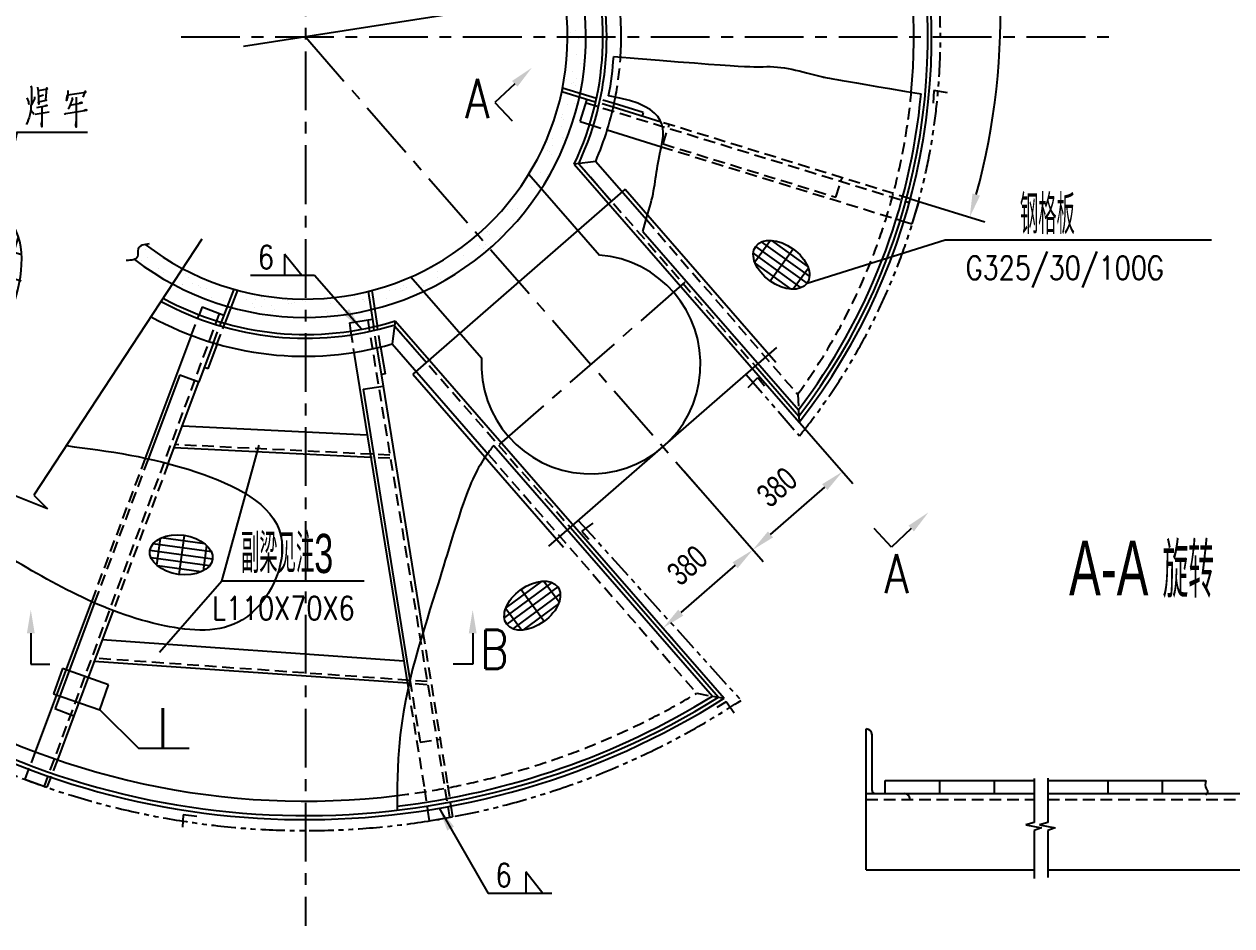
# Model space of a CAD drawing. Extents: x 148 to 221443, y -36682 to 6758.
# Drawn here: x 189904 to 192989, y -20140 to -17836 of the extents above; entities that cross this region are included whole.
import ezdxf
from ezdxf.enums import TextEntityAlignment as Align

# ---------------------------------------------------------------- set-up
doc = ezdxf.new("R2010")
doc.units = 0
doc.header["$LTSCALE"] = 10
doc.header["$MEASUREMENT"] = 0
for name, pattern in [('CENTERX2', [4, 2.5, -0.5, 0.5, -0.5]), ('HIDDENX2', [0.75, 0.5, -0.25]), ('PHANTOM', [2.5, 1.25, -0.25, 0.25, -0.25, 0.25, -0.25])]:
    doc.linetypes.add(name, pattern=pattern)
for name, color, linetype in [('1', 1, 'Continuous'), ('2', 4, 'Continuous'), ('6', 4, 'PHANTOM'), ('CENTER', 1, 'CENTERX2'), ('HIDDEN', 7, 'HIDDENX2'), ('RED', 7, 'Continuous'), ('WB-FS', 6, 'Continuous')]:
    doc.layers.add(name, color=color, linetype=linetype)
doc.layers.add('2（细实线）', color=3, linetype='Continuous', lineweight=20)
doc.styles.add('BIG', font='bsfb.shx', dxfattribs={"width": 0.7, "bigfont": 'bsf.shx'})
doc.styles.add('HZ', font='ROMS.SHX', dxfattribs={"width": 0.75, "bigfont": 'GBCBIG.SHX'})
doc.styles.get("Standard").update_dxf_attribs({"font": 'wison_e.shx', "width": 0.75, "bigfont": 'wison_c.shx'})
doc.styles.add('XW', font='ROMANS.shx', dxfattribs={"width": 0.85})
doc.dimstyles.new('S-1', dxfattribs={"dimtxt": 3, "dimasz": 2.5, "dimexe": 1.25, "dimexo": 0, "dimgap": 1, "dimtad": 1, "dimdec": 0, "dimdsep": 46, "dimtxsty": 'BIG', "dimcen": 0, "dimclrd": 3, "dimclre": 3, "dimclrt": 3, "dimadec": 0, "dimazin": 2, "dimtfac": 1, "dimtdec": 0, "dimtmove": 2, "dimatfit": 3, "dimfxl": 1.25, "dimarcsym": 1})

# ---------------------------------------------------------------- blocks, each defined once
blk = doc.blocks.new('*D29')
at = {"layer": '2（细实线）', "color": 3, "lineweight": -2}
for p, q in [((21069.56, 8263.46), (21067.29, 8264.52)), ((21071.82, 8262.41), (21072.35, 8263.54)), ((21073.64, 8261.56), (21074.17, 8262.69)), ((21071.82, 8262.41), (21073.64, 8261.56)), ((21075.9, 8260.5), (21078.17, 8259.44))]:
    blk.add_line(p, q, dxfattribs=at)
at = {"layer": '2（细实线）', "color": 3}
for points in [[(21069.38, 8263.09), (21069.74, 8263.84), (21071.82, 8262.41)], [(21076.08, 8260.88), (21075.73, 8260.12), (21073.64, 8261.56)]]:
    blk.add_solid(points, dxfattribs=at)
at = {"layer": 'Defpoints', "color": 0}
for p in [(21071.82, 8262.41), (21073.64, 8261.56), (21073.64, 8261.56)]:
    blk.add_point(p, dxfattribs=at)
at = {"layer": '2（细实线）', "color": 3, "insert": (21069.3, 8266.19), "char_height": 3, "attachment_point": 5, "rotation": 334.9694, "style": 'BIG'}
blk.add_mtext('10', dxfattribs=at)
blk = doc.blocks.new('4444')
at = {"layer": '2（细实线）', "lineweight": -3}
for points in [[(19975.23, 8295.12), (19975.32, 8294.82), (19975.29, 8294.74), (19975.29, 8293.52), (19975.29, 8292.93), (19975.23, 8292.51), (19975.21, 8292.17), (19975.18, 8291.79), (19975.1, 8291.41), (19975.01, 8291.07), (19974.88, 8290.78), (19974.77, 8290.48), (19974.6, 8290.19)], [(19976.08, 8294.95), (19976.14, 8294.4), (19976.22, 8292.8), (19976.19, 8293.1), (19977.23, 8293.31), (19977.12, 8293.31), (19977.26, 8294.87), (19977.29, 8294.7), (19976.16, 8294.49)], [(19974.69, 8293.6), (19974.9, 8293.1), (19974.93, 8292.97), (19974.96, 8292.76)], [(19975.7, 8293.73), (19975.7, 8293.47), (19975.29, 8292.72)], [(19976.19, 8293.77), (19976.85, 8293.98)], [(19979.92, 8294.53), (19979.92, 8294.19), (19979.92, 8293.98), (19979.89, 8293.69), (19979.78, 8293.26), (19979.81, 8293.52), (19979.87, 8293.81), (19979.92, 8293.98), (19982.25, 8294.32), (19982.14, 8294.44), (19981.87, 8293.69)], [(19980.47, 8293.64), (19980.55, 8293.35), (19980.47, 8293.31), (19980.25, 8292.72), (19980.11, 8292.38), (19980.09, 8292.29), (19980, 8292.13)], [(19981.02, 8293.69), (19981.02, 8289.85), (19980.96, 8290.06), (19980.99, 8290.57)], [(19975.21, 8292), (19975.48, 8291.71), (19975.59, 8291.45)], [(19975.97, 8292.34), (19977.31, 8292.63), (19977.18, 8292.63), (19976.99, 8292.55)], [(19976.6, 8292.42), (19976.6, 8289.89), (19976.58, 8290.23), (19976.6, 8290.53)], [(19979.51, 8291.62), (19979.62, 8291.49), (19979.7, 8291.58), (19982.36, 8292), (19982.25, 8292.08), (19982.03, 8291.96)], [(19980.36, 8292.76), (19980.47, 8292.72), (19981.76, 8292.97), (19981.67, 8293.01), (19981.43, 8292.93)], [(19975.78, 8291.49), (19977.56, 8291.79)], [(19982.44, 8289.18), (19973.46, 8289.18), (19959.25, 8285.2), (19962.47, 8273.69)], [(19963.11, 8279.78), (19971.83, 8281.98), (19973.46, 8289.18)], [(19962.77, 8287.64), (19963.82, 8287.37), (19964.85, 8287.07), (19965.86, 8286.7), (19966.83, 8286.26), (19967.77, 8285.74), (19968.69, 8285.18), (19970.5, 8283.98)], [(19936.28, 8269.91), (19950.81, 8287.2)], [(19949.17, 8285.88), (19961.22, 8275.75)], [(19953.31, 8286.6), (19962.64, 8278.78), (19963.12, 8278.55)], [(19964.21, 8287.05), (19962.77, 8283.98), (19962.14, 8282.63)], [(19936.21, 8259.77), (19957.81, 8285.47)], [(19960.68, 8284.66), (19964.06, 8281.82)], [(19969.79, 8284.46), (19968.42, 8281.51), (19967.79, 8280.17)], [(19939.35, 8253.44), (19964.48, 8283.36)], [(19946.65, 8283.78), (19959.81, 8272.73)], [(19965.66, 8282.88), (19963.18, 8277.58)], [(19963.98, 8283.55), (19963.3, 8282.09)], [(19944.19, 8281.6), (19958.39, 8269.68)], [(19950.11, 8247.22), (19957.14, 8245), (19968.64, 8281.38)], [(19961.82, 8281.94), (19961.18, 8280.57)], [(19962.98, 8281.4), (19962.34, 8280.03)], [(19964.36, 8281.32), (19963.92, 8281.52)], [(19960.86, 8279.88), (19960.22, 8278.51)], [(19963.5, 8279.49), (19963.06, 8279.69)], [(19966.17, 8280.03), (19965.93, 8281.01), (19963.11, 8279.78), (19966.17, 8280.03)], [(19963.58, 8280.57), (19963.49, 8280.61), (19963.93, 8280.4)], [(19965.29, 8279.73), (19972.97, 8277.31)], [(19941.91, 8279.31), (19956.98, 8266.66)], [(19962.02, 8279.34), (19961.37, 8277.97)], [(19967.47, 8279.48), (19966.83, 8278.11)], [(19939.77, 8276.87), (19955.56, 8263.61)], [(19959.9, 8277.82), (19959.25, 8276.45)], [(19961.05, 8277.28), (19960.41, 8275.91)], [(19961.17, 8276.47), (19962.14, 8276.74), (19962.47, 8273.69), (19961.17, 8276.47)], [(19963.92, 8276.78), (19974.04, 8273.59)], [(19966.51, 8277.42), (19965.86, 8276.05)], [(19958.93, 8275.76), (19958.29, 8274.38)], [(19960.09, 8275.22), (19959.45, 8273.85)], [(19962.54, 8276.2), (19961.9, 8274.83)], [(19962.53, 8274.97), (19962.97, 8274.76)], [(19965.54, 8275.36), (19964.9, 8273.98)], [(19966.65, 8253.62), (19973.65, 8275.77)], [(19938.04, 8274.11), (19954.14, 8260.59)], [(19957.97, 8273.7), (19957.33, 8272.32)], [(19961.26, 8273.46), (19958.05, 8266.58)], [(19962.46, 8273.89), (19962.54, 8273.85), (19962.11, 8274.05)], [(19962.53, 8273.82), (19974, 8270.2)], [(19959.13, 8273.16), (19958.49, 8271.78)], [(19961.21, 8272.24), (19961.69, 8272.02)], [(19961.68, 8273.14), (19962.12, 8272.93)], [(19964.58, 8273.3), (19963.94, 8271.92)], [(19936.64, 8271.04), (19952.72, 8257.54)], [(19957.01, 8271.64), (19956.37, 8270.26)], [(19958.17, 8271.1), (19957.52, 8269.72)], [(19961.15, 8270.87), (19973.03, 8267.12)], [(19963.62, 8271.24), (19962.98, 8269.86)], [(19956.05, 8269.57), (19955.4, 8268.2)], [(19957.2, 8269.04), (19956.56, 8267.66)], [(19962.66, 8269.17), (19962.01, 8267.8)], [(19935.78, 8267.56), (19951.31, 8254.52)], [(19955.08, 8267.51), (19954.44, 8266.14)], [(19959.77, 8267.9), (19971.92, 8264.07)], [(19956.24, 8266.97), (19955.6, 8265.6)], [(19957.28, 8266.16), (19956.84, 8266.36)], [(19961.69, 8267.11), (19961.05, 8265.74)], [(19954.12, 8265.45), (19953.48, 8264.08)], [(19955.28, 8264.91), (19954.64, 8263.54)], [(19956.42, 8264.32), (19955.98, 8264.53)], [(19956.5, 8265.4), (19956.41, 8265.45), (19956.85, 8265.24)], [(19957.41, 8265.21), (19956.76, 8263.83)], [(19958.39, 8264.96), (19970.61, 8261.1)], [(19960.73, 8265.05), (19960.09, 8263.68)], [(19935.61, 8263.46), (19949.89, 8251.47)], [(19953.16, 8263.39), (19952.52, 8262.01)], [(19954.31, 8262.85), (19953.67, 8261.48)], [(19959.77, 8262.99), (19959.13, 8261.61)], [(19943.96, 8248.86), (19954.57, 8261.49)], [(19952.19, 8261.33), (19951.55, 8259.95)], [(19956.12, 8262.46), (19952.91, 8255.59)], [(19957.01, 8261.99), (19969.16, 8258.15)], [(19953.35, 8260.79), (19952.71, 8259.41)], [(19955.45, 8259.81), (19955.89, 8259.6)], [(19958.8, 8260.93), (19958.16, 8259.55)], [(19936.64, 8258.38), (19948.48, 8248.45)], [(19951.23, 8259.27), (19950.59, 8257.89)], [(19952.39, 8258.73), (19951.75, 8257.35)], [(19954.6, 8257.97), (19955.04, 8257.77)], [(19955.37, 8258.73), (19955.46, 8258.69), (19955.03, 8258.89)], [(19955.63, 8259.04), (19967.61, 8255.26)], [(19957.84, 8258.87), (19957.2, 8257.49)], [(19950.27, 8257.2), (19949.63, 8255.83)], [(19951.43, 8256.67), (19950.78, 8255.29)], [(19954.13, 8257.08), (19954.61, 8256.85)], [(19956.88, 8256.8), (19956.24, 8255.43)], [(19949.31, 8255.14), (19948.66, 8253.77)], [(19954.25, 8256.08), (19965.88, 8252.4)], [(19950.46, 8254.6), (19949.82, 8253.23)], [(19950.49, 8245.42), (19953.04, 8253.5)], [(19952.27, 8254.21), (19951.63, 8252.84)], [(19955.92, 8254.74), (19955.27, 8253.37)], [(19948.34, 8253.08), (19947.7, 8251.71)], [(19949.5, 8252.54), (19948.86, 8251.17)], [(19952.87, 8253.13), (19963.87, 8249.66)], [(19954.95, 8252.68), (19954.31, 8251.31)], [(19947.38, 8251.02), (19946.74, 8249.64)], [(19948.54, 8250.48), (19947.9, 8249.11)], [(19950.99, 8251.46), (19948.51, 8246.17)], [(19953.99, 8250.62), (19953.35, 8249.24)], [(19946.42, 8248.96), (19945.79, 8247.61)], [(19946.69, 8247.07), (19949.26, 8250.13)], [(19951.48, 8250.16), (19961.26, 8247.08)], [(19945.79, 8247.61), (19944.49, 8244.82)], [(19947.58, 8248.42), (19946.9, 8246.96)], [(19953.03, 8248.56), (19952.39, 8247.18)], [(19947.55, 8246.47), (19942.09, 8234.78)], [(19949.36, 8245.62), (19943.9, 8233.93)], [(19952.07, 8246.5), (19951.44, 8245.15), (19949.98, 8242.04)], [(19942.96, 8245.22), (19944.01, 8244.95), (19945.04, 8244.65), (19946.05, 8244.28), (19947.02, 8243.83), (19947.96, 8243.32), (19948.88, 8242.76), (19950.69, 8241.56)]]:
    blk.add_lwpolyline(points, dxfattribs=at)
for points in [[(19964.73, 8283.26), (19947.61, 8246.59), (19946.13, 8247.4), (19944.69, 8248.33), (19943.31, 8249.36), (19942.01, 8250.5), (19940.78, 8251.73), (19939.66, 8253.04), (19938.66, 8254.42), (19938.21, 8255.13), (19937.79, 8255.85), (19937.41, 8256.59), (19937.06, 8257.33), (19936.75, 8258.09), (19936.48, 8258.85), (19936.05, 8260.4), (19935.75, 8261.96), (19935.59, 8263.53), (19935.56, 8265.1), (19935.66, 8266.65), (19935.88, 8268.17), (19936.21, 8269.66), (19936.66, 8271.1), (19937.22, 8272.49), (19937.88, 8273.82), (19938.63, 8275.11), (19939.46, 8276.35), (19940.38, 8277.55), (19941.36, 8278.71), (19942.41, 8279.84), (19943.5, 8280.95), (19944.65, 8282.03), (19945.84, 8283.09), (19948.29, 8285.16), (19950.81, 8287.2), (19954.5, 8286.32), (19958.1, 8285.39), (19959.85, 8284.9), (19961.54, 8284.39), (19963.17, 8283.84)], [(19966.57, 8282.47), (19949.44, 8245.79), (19950.3, 8245.48), (19951.16, 8245.23), (19952.01, 8245.02), (19952.86, 8244.87), (19953.71, 8244.77), (19954.54, 8244.73), (19955.35, 8244.74), (19956.15, 8244.81), (19956.94, 8244.95), (19957.69, 8245.15), (19958.43, 8245.41), (19959.15, 8245.73), (19959.84, 8246.1), (19960.52, 8246.53), (19961.17, 8247.01), (19961.81, 8247.53), (19962.43, 8248.1), (19963.03, 8248.72), (19963.62, 8249.37), (19964.19, 8250.06), (19965.29, 8251.53), (19966.34, 8253.12), (19967.35, 8254.79), (19968.31, 8256.53), (19969.25, 8258.32), (19970.15, 8260.13), (19971, 8261.94), (19971.79, 8263.76), (19972.49, 8265.56), (19973.09, 8267.32), (19973.56, 8269.05), (19973.74, 8269.89), (19973.88, 8270.71), (19973.99, 8271.52), (19974.04, 8272.31), (19974.06, 8273.08), (19974.02, 8273.83), (19973.93, 8274.55), (19973.79, 8275.25), (19973.6, 8275.93), (19973.35, 8276.57), (19973.04, 8277.19), (19972.68, 8277.78), (19972.26, 8278.34), (19971.8, 8278.89), (19971.29, 8279.4), (19970.74, 8279.9), (19970.14, 8280.38), (19969.5, 8280.83), (19968.82, 8281.27), (19968.11, 8281.68), (19967.35, 8282.08)]]:
    blk.add_lwpolyline(points, close=True, dxfattribs=at)
at = {"layer": '2（细实线）', "transparency": 33554559}
for points in [[(19966.17, 8280.03), (19965.93, 8281.01), (19966.17, 8280.03), (19963.11, 8279.78)], [(19961.17, 8276.47), (19962.14, 8276.74), (19961.17, 8276.47), (19962.47, 8273.69)]]:
    blk.add_solid(points, dxfattribs=at)
at = {"layer": '2（细实线）'}
dim = blk.add_linear_dim(base=(19946.2, 8238.84), p1=(19944.38, 8239.69), p2=(19946.2, 8238.84), angle=334.9694, text='10', dimstyle='S-1', dxfattribs=at)
dim.commit()
dim.dimension.update_dxf_attribs({"geometry": '*D29', "text_midpoint": (19941.86, 8243.48), "dimtype": 129, "insert": (-1127.44, -22.72)})

msp = doc.modelspace()

# ---------------------------------------------------------------- linework, layer by layer
for p, q in [((191279.6727, -17998.2152), (191277.7374, -18007.6643)), ((191277.7374, -18007.6643), (191363.1033, -18033.9713)), ((191279.6727, -17998.2152), (191365.9305, -18024.7971)), ((192228.5104, -18005.6698), (192226.6581, -18037.703)), ((192263.39, -18011.5527), (192228.5104, -18005.6698)), ((191324.3793, -18084.9372), (191342.5942, -18027.5296)), ((191531.3408, -18085.8167), (191409.2605, -18048.1955)), ((191485.9278, -18061.7764), (191411.3486, -18038.7934)), ((191485.9278, -18061.7764), (191483.1006, -18070.9507)), ((191324.4126, -18084.8325), (191349.0301, -18092.4188)), ((191393.7252, -18106.1924), (191532.1466, -18148.8495)), ((191364.2335, -18186.4944), (191309.6405, -18193.8103)), ((191309.6405, -18193.8103), (191884.2068, -18852.6265)), ((191364.2335, -18186.4944), (191493.7247, -18335.0199)), ((191193.4631, -18218.8001), (191374.0315, -18425.8456)), ((191439.3529, -18257.3423), (190896.7237, -18730.5796)), ((191439.3529, -18257.3423), (191824.6225, -18699.1048)), ((192168.2511, -18282.0922), (192190.6677, -18289.0003)), ((192172.9977, -18346.3393), (192190.6677, -18289.0003)), ((192151.6565, -18339.7627), (192172.9977, -18346.3393)), ((191484.9809, -18365.6496), (191882.5064, -18821.4652)), ((190891.9928, -18481.7254), (191072.5458, -18688.7533)), ((190440.1804, -18512.9622), (190407.7801, -18597.6013)), ((190449.4796, -18515.5226), (190417.2108, -18599.8181)), ((190440.1804, -18512.9622), (190449.4796, -18515.5226)), ((190783.3169, -18518.7225), (190792.6687, -18516.375)), ((190783.3169, -18518.7225), (190796.896, -18607.0118)), ((190792.6719, -18516.3742), (190806.3845, -18605.5525)), ((190793.9144, -18520.9512), (190793.9144, -18520.9512)), ((190358.623, -18558.1848), (190350.8651, -18578.4507)), ((190358.623, -18558.1848), (190414.6581, -18579.6353)), ((190734.9683, -18599.0654), (190794.271, -18589.9445)), ((190734.9683, -18599.0654), (190738.1655, -18619.8528)), ((190851.9003, -18593.9833), (190843.9104, -18652.9807)), ((190851.9003, -18593.9833), (191692.7784, -19558.1612)), ((190330.7663, -18630.9557), (190213.333, -18944.7095)), ((190387.5992, -18650.3198), (190350.241, -18750.1299)), ((190396.8406, -18653.0311), (190373.6018, -18716.2018)), ((190805.5508, -18662.9878), (190821.3423, -18760.8301)), ((190814.8922, -18660.735), (190826.3375, -18729.385)), ((190843.9104, -18652.9807), (191090.4965, -18935.7242)), ((191244.8889, -19169.9869), (191827.144, -18662.1911)), ((190746.5838, -18674.5501), (190885.0468, -19532.0943)), ((190373.6018, -18716.2018), (190364.5898, -18712.8937)), ((190301.6633, -18731.5341), (190220.8254, -18947.5138)), ((190272.1831, -18958.678), (190350.2367, -18750.1414)), ((190301.6633, -18731.5341), (190350.241, -18750.1299)), ((190826.3375, -18729.385), (190816.8701, -18730.975)), ((190896.7237, -18730.5796), (191281.9925, -19172.3413)), ((191754.0532, -18764.228), (191778.2032, -18738.3828)), ((191778.2032, -18738.3828), (191795.9319, -18759.594)), ((190769.8962, -18768.7427), (190821.3423, -18760.8301)), ((190769.8962, -18768.7427), (190889.7807, -19511.2246)), ((190821.3423, -18760.8301), (190922.882, -19389.9585)), ((190780.7567, -18886.1934), (190307.9492, -18863.1212)), ((191104.0135, -18912.276), (191662.6536, -19552.8308)), ((190789.8814, -18942.7053), (190287.3403, -18918.1822)), ((191299.7666, -19122.127), (191677.716, -19555.496)), ((191357.3401, -19110.9238), (191328.451, -19131.335)), ((191328.451, -19131.335), (191347.0543, -19151.7834)), ((190076.1527, -19311.2225), (189932.4658, -19695.1199)), ((190083.6451, -19314.0268), (189983.2602, -19584.8062)), ((190131.6249, -19334.2084), (190030.9894, -19603.0772)), ((190873.9484, -19463.358), (190103.4988, -19409.3533)), ((190883.1163, -19520.138), (190083.0241, -19464.0556)), ((191662.6536, -19552.8308), (191692.7784, -19558.1612)), ((189982.4173, -19584.4836), (190030.9894, -19603.0772)), ((191697.5606, -19567.2662), (191673.9815, -19581.6969)), ((191717.9719, -19596.1553), (191697.5606, -19567.2662)), ((190030.9894, -19603.0772), (189988.9232, -19715.4659)), ((189915.5177, -19739.3931), (189905.5381, -19765.4629)), ((189905.5381, -19765.4629), (189961.9797, -19785.85)), ((189971.9651, -19759.7654), (189961.9797, -19785.85)), ((190994.1396, -19833.7501), (190998.3855, -19861.3561)), ((190310.0672, -19855.7973), (190309.0579, -19887.8681)), ((190345.0895, -19860.7609), (190310.0672, -19855.7973)), ((190934.887, -19844.0318), (190939.2612, -19871.6014)), ((190939.2612, -19871.6014), (190998.3855, -19861.3561))]:
    msp.add_line(p, q)
at = {"linetype": 'Continuous'}
for p, q in [((191312.6913, -17991.2851), (191312.6913, -17991.2851)), ((191196.2076, -18219.4299), (191196.2076, -18219.4299)), ((190914.5427, -18472.2173), (190914.5427, -18472.2173)), ((190907.8149, -18499.011), (190907.8149, -18499.011)), ((190923.516, -18503.8889), (190923.516, -18503.8889)), ((190940.1723, -18501.696), (190940.1723, -18501.696)), ((190640.9232, -18538.0536), (190640.9232, -18538.0536)), ((190621.6409, -18543.6315), (190621.6409, -18543.6315)), ((190623.2538, -18569.3209), (190623.2538, -18569.3209))]:
    msp.add_line(p, q, dxfattribs=at)
at = {"color": 7}
msp.add_line((191549.6169, -19394.0076), (191562.7624, -19409.0807), dxfattribs=at)
for centre, radius, start, end in [((190622.6147, -17868.5608), 1600, 322.0450918, 69.9863828), ((190622.6147, -17868.5608), 1590.1981, 322.4519049, 69.6404871), ((190622.6147, -17868.5608), 1554.375, 354.7868137, 68.3202049), ((190622.6147, -17868.5608), 760.1261, 334.6663385, 69.9863828), ((190623.3151, -17868.6838), 769.1187, 335.1187572, 69.3233734), ((190622.6147, -17868.5608), 806.8954, 356.3639703, 66.5749594), ((190623.3151, -17868.6838), 788.4791, 349.0033273, 356.3953783), ((190622.6147, -17868.5608), 1579.6689, 322.8983824, 354.7149983), ((190622.6147, -17868.5608), 806.8954, 336.7950803, 349.0191924), ((191352.075, -18704.9834), 280, 176.676999, 85.5024752), ((190623.8871, -17865.0357), 763.7765, 241.4870978, 287.3695666), ((190623.8603, -17865.1335), 773.2799, 241.4261825, 286.9080558), ((190620.2877, -17874.3054), 810.1495, 241.0669649, 286.023191), ((190622.6147, -17868.5608), 2000, 238.5197741, 302.3494603), ((190622.6147, -17868.5608), 1989.7209, 238.5290248, 302.0241058), ((190622.6147, -17868.5608), 1952.5941, 238.563249, 276.9086827), ((190622.6147, -17868.5608), 1979.5066, 276.8087702, 301.6953829)]:
    msp.add_arc(centre, radius, start, end)
at = {"layer": '1'}
for p, q in [((192055.2716, -19996.6657), (192055.2716, -19636.6657)), ((192070.2701, -19793.6657), (192070.2701, -19651.6641)), ((192103.7405, -19801.6657), (192103.7415, -19768.6657)), ((192103.741, -19768.6657), (192484.2593, -19768.6657)), ((192242.6464, -19768.6657), (192242.6464, -19801.6657)), ((192382.1402, -19768.6657), (192382.1402, -19801.6657)), ((192519.0629, -19768.6839), (192923.3122, -19768.6839)), ((192672.2872, -19768.6839), (192672.2872, -19801.6657)), ((192811.781, -19768.6839), (192811.781, -19801.6657)), ((192055.2716, -19801.6657), (192484.2593, -19801.6657)), ((192519.0629, -19801.6657), (193272.9839, -19801.6657)), ((192055.2716, -19996.6657), (192484.2593, -19996.6657)), ((192519.0629, -19996.6657), (193572.9839, -19996.6657))]:
    msp.add_line(p, q, dxfattribs=at)
for points in [[(191321.0456, -18192.2819), (191404.3834, -18287.8398)], [(190848.7585, -18604.9865), (190931.6931, -18700.0821)]]:
    msp.add_lwpolyline(points, dxfattribs=at)
for centre, radius, start, end in [((192055.2716, -19651.6641), 14.9985, 0, 90), ((192078.2701, -19793.6657), 8, 180, 270), ((192152.2731, -19816.6657), 14.9985, 0, 90)]:
    msp.add_arc(centre, radius, start, end, dxfattribs=at)
at = {"layer": '2', "color": 3, "linetype": 'Continuous'}
for p, q in [((190464.1184, -17892.0239), (191224.6449, -17772.491)), ((191157.4316, -17988.3366), (191106.8286, -18035.9463)), ((192187.3641, -18287.9822), (192358.1031, -18340.5985)), ((191904.2801, -18497.7949), (192256.7708, -18386.718)), ((192256.7708, -18386.718), (192937.7129, -18386.718)), ((190645.5091, -18477.7684), (190482.6338, -18477.7684)), ((190766.2252, -18615.4319), (190645.5091, -18477.7684)), ((191820.1467, -18779.1732), (192020.9826, -19009.458)), ((190409.3362, -19259.3679), (190504.2551, -18911.1967)), ((191591.0366, -18978.9845), (191791.8725, -19209.2694)), ((191810.8006, -19139.6868), (191949.4725, -19018.7484)), ((192170.5029, -19124.5514), (192119.8998, -19172.1612)), ((191720.3624, -19218.5597), (191581.6905, -19339.4982)), ((191778.727, -19194.1963), (191791.8725, -19209.2694)), ((190409.3362, -19259.3679), (190249.5693, -19441.2574)), ((190773.0663, -19259.3679), (190409.3362, -19259.3679)), ((189921.0708, -19392.4026), (189921.0708, -19471.4639)), ((191050.0513, -19392.4026), (191050.0513, -19471.4639)), ((190001.9144, -19482.4359), (189979.35, -19546.9295)), ((190119.6817, -19523.6393), (190001.9144, -19482.4359)), ((190097.1173, -19588.1329), (190119.6817, -19523.6393)), ((189979.35, -19546.9295), (190097.1173, -19588.1329)), ((190097.1173, -19588.1329), (190196.8966, -19686.6115)), ((190325.6204, -19686.6115), (190196.8966, -19686.6115)), ((190964.0635, -19839.1379), (191089.438, -20056.8351)), ((191252.3133, -20056.8351), (191089.438, -20056.8351))]:
    msp.add_line(p, q, dxfattribs=at)
at = {"layer": '2', "color": 7, "linetype": 'Continuous'}
for p, q in [((191106.8286, -18035.9463), (191151.2306, -18083.14)), ((191811.0497, -18388.3328), (191770.836, -18444.2548)), ((191905.5425, -18454.3611), (191813.9537, -18388.4994)), ((191904.2801, -18497.7949), (191773.1808, -18403.521)), ((191910.4508, -18480.0615), (191788.0278, -18392.0267)), ((191869.0279, -18410.4776), (191810.2834, -18492.169)), ((190613.2115, -18477.7684), (190569.4768, -18423.154)), ((190569.4768, -18423.154), (190569.4768, -18477.7684)), ((191889.4331, -18509.2891), (191767.0101, -18421.2544)), ((191863.5071, -18512.8165), (191771.9183, -18446.9547)), ((190613.2115, -18477.7684), (190569.4768, -18477.7684)), ((190613.2115, -18477.7684), (190569.4768, -18477.7684)), ((191907.5538, -18459.6731), (191869.183, -18513.0324)), ((192119.8998, -19172.1612), (192075.4978, -19124.9675)), ((190251.7359, -19149.73), (190242.3816, -19217.9715)), ((190366.1457, -19163.838), (190254.38, -19148.5177)), ((190313.3353, -19142.1551), (190299.6705, -19241.843)), ((190385.364, -19202.809), (190225.3837, -19180.8797)), ((190382.5147, -19184.2501), (190233.122, -19163.7721)), ((190370.4098, -19167.5903), (190361.4842, -19232.7045)), ((190377.6257, -19219.9166), (190228.233, -19199.4385)), ((190356.3677, -19235.1709), (190244.602, -19219.8506)), ((191252.4403, -19262.5282), (191130.8836, -19351.7554)), ((191226.4811, -19259.2545), (191135.5404, -19326.0084)), ((191267.3989, -19273.8768), (191137.2274, -19369.4277)), ((191173.4617, -19280.4213), (191233.0019, -19361.5346)), ((191232.1546, -19258.9831), (191271.0451, -19311.9648)), ((191273.7427, -19291.5491), (191152.186, -19380.7763)), ((191134.4846, -19328.7188), (191175.2429, -19384.245)), ((191269.0858, -19317.2961), (191178.1452, -19384.05)), ((189921.0708, -19471.4639), (189969.6251, -19471.4639)), ((191050.0513, -19471.4639), (190999.8786, -19471.4639)), ((191229.6421, -20056.8351), (191185.9073, -20002.2207)), ((191185.9073, -20002.2207), (191185.9073, -20056.8351)), ((191229.6421, -20056.8351), (191185.9073, -20056.8351))]:
    msp.add_line(p, q, dxfattribs=at)
at = {"layer": '2', "color": 3, "linetype": 'Continuous'}
msp.add_arc((190619.9275, -17804.9482), 1778.8391, 344.8050403, 20.0328961, dxfattribs=at)
at = {"layer": '2', "color": 6, "linetype": 'Continuous'}
for centre, major_axis in [((191838.7304, -18450.6579), (-65.5497, 47.1369)), ((190305.3738, -19191.8443), (-79.9902, 10.9647)), ((191202.3131, -19321.6523), (-65.0858, -47.7754))]:
    msp.add_ellipse(centre, major_axis=major_axis, ratio=0.623188198, dxfattribs=at)
at = {"layer": '2', "color": 3, "linetype": 'Continuous'}
for points in [[(191164.284, -17995.6198), (191150.5792, -17981.0534), (191201.1308, -17947.2223)], [(192346.1824, -18273.973), (192326.9728, -18268.4061), (192319.8771, -18328.8185)], [(190734.1853, -18563.7266), (190719.1479, -18576.9128), (190766.2252, -18615.4319)], [(191942.8998, -19011.2119), (191956.0452, -19026.2849), (191994.6916, -18979.312)], [(192163.6505, -19117.2682), (192177.3553, -19131.8346), (192214.2021, -19083.4372)], [(191804.2279, -19132.1503), (191817.3733, -19147.2234), (191765.5815, -19179.1233)], [(191713.7897, -19211.0232), (191726.9351, -19226.0963), (191765.5815, -19179.1233)], [(189911.0708, -19392.4026), (189921.0708, -19332.4026), (189931.0708, -19392.4026)], [(191040.0513, -19392.4026), (191050.0513, -19332.4026), (191060.0513, -19392.4026)], [(191575.1178, -19331.9616), (191588.2632, -19347.0347), (191536.4714, -19378.9346)], [(190985.0924, -19896.2485), (191002.469, -19886.3464), (190964.0744, -19839.1675)]]:
    msp.add_solid(points, dxfattribs=at)
at = {"layer": '6', "color": 4, "ltscale": 5}
for p, q in [((191298.9773, -17856.8743), (191298.9773, -17856.8743)), ((191312.057, -17851.1682), (191312.057, -17851.1682)), ((191305.5506, -17868.5087), (191305.5506, -17868.5087)), ((191319.946, -17871.7281), (191319.946, -17871.7281)), ((191336.6023, -17869.5353), (191336.6023, -17869.5353)), ((191314.0728, -17912.8266), (191314.0728, -17912.8266)), ((191337.4009, -17897.6942), (191337.4009, -17897.6942)), ((191305.985, -17956.419), (191305.985, -17956.419)), ((191324.8214, -17937.0056), (191324.8214, -17937.0056)), ((191288.5919, -17977.5916), (191288.5919, -17977.5916)), ((191302.0861, -17986.1884), (191302.0861, -17986.1884)), ((191306.7931, -17985.8804), (191306.7931, -17985.8804)), ((191316.0886, -17974.4849), (191316.0886, -17974.4849)), ((191292.8171, -18041.0054), (191292.8171, -18041.0054)), ((191309.4733, -18038.8125), (191309.4733, -18038.8125)), ((191318.1043, -18036.1433), (191318.1043, -18036.1433)), ((191276.1852, -18074.0665), (191276.1852, -18074.0665)), ((191279.5156, -18065.7534), (191279.5156, -18065.7534)), ((191282.0834, -18079.4712), (191282.0834, -18079.4712)), ((191276.857, -18097.4492), (191276.857, -18097.4492)), ((191240.6275, -18138.0352), (191240.6275, -18138.0352)), ((191252.8405, -18129.1212), (191252.8405, -18129.1212)), ((191278.856, -18125.6962), (191278.856, -18125.6962)), ((191281.5314, -18127.4118), (191281.5314, -18127.4118)), ((191240.277, -18159.0674), (191240.277, -18159.0674)), ((191245.5774, -18162.2526), (191245.5774, -18162.2526)), ((191251.4756, -18167.6573), (191251.4756, -18167.6573)), ((191254.1218, -18146.632), (191254.1218, -18146.632)), ((191222.2231, -18216.0049), (191222.2231, -18216.0049)), ((191242.2928, -18220.7257), (191242.2928, -18220.7257)), ((191199.1344, -18253.8424), (191199.1344, -18253.8424)), ((191214.9695, -18250.4387), (191214.9695, -18250.4387)), ((191220.8677, -18255.8435), (191220.8677, -18255.8435)), ((191160.5457, -18283.4525), (191160.5457, -18283.4525)), ((191139.5748, -18309.7386), (191139.5748, -18309.7386)), ((191152.5113, -18309.4394), (191152.5113, -18309.4394)), ((191165.5903, -18306.3135), (191165.5903, -18306.3135)), ((191192.6632, -18298.4788), (191192.6632, -18298.4788)), ((191155.0843, -18338.2052), (191155.0843, -18338.2052)), ((191088.1656, -18366.7105), (191088.1656, -18366.7105)), ((191094.0638, -18372.1152), (191094.0638, -18372.1152)), ((191118.8548, -18378.7912), (191118.8548, -18378.7912)), ((191121.3071, -18376.7665), (191121.3071, -18376.7665)), ((190214.7956, -18411.946), (190214.7956, -18411.946)), ((191022.8207, -18407.9623), (191022.8207, -18407.9623)), ((191066.2856, -18402.2401), (191066.2856, -18402.2401)), ((191078.1487, -18409.8831), (191078.1487, -18409.8831)), ((191081.2759, -18418.5175), (191081.2759, -18418.5175)), ((191082.9419, -18400.0472), (191082.9419, -18400.0472)), ((190192.0707, -18434.4798), (190192.0707, -18434.4798)), ((190204.2341, -18439.7756), (190204.2341, -18439.7756)), ((190218.0862, -18431.0548), (190218.0862, -18431.0548)), ((190240.1387, -18420.8595), (190240.1387, -18420.8595)), ((191025.7074, -18425.7111), (191025.7074, -18425.7111)), ((191039.56, -18439.4933), (191039.56, -18439.4933)), ((190247.826, -18460.5523), (190247.826, -18460.5523)), ((190261.3203, -18469.1491), (190261.3203, -18469.1491)), ((190283.4089, -18450.8622), (190283.4089, -18450.8622)), ((190317.3547, -18474.0238), (190317.3547, -18474.0238)), ((190945.3938, -18459.2846), (190945.3938, -18459.2846)), ((190958.8881, -18467.8814), (190958.8881, -18467.8814)), ((190998.3056, -18471.1488), (190998.3056, -18471.1488)), ((190307.7113, -18502.1083), (190307.7113, -18502.1083)), ((190309.8996, -18500.0975), (190309.8996, -18500.0975)), ((190324.0134, -18482.9104), (190324.0134, -18482.9104)), ((190333.7269, -18498.6833), (190333.7269, -18498.6833)), ((190349.205, -18503.2093), (190349.205, -18503.2093)), ((190355.1033, -18508.614), (190355.1033, -18508.614)), ((190369.1876, -18511.4522), (190369.1876, -18511.4522)), ((190377.1918, -18492.961), (190377.1918, -18492.961)), ((190865.1656, -18511.0678), (190865.1656, -18511.0678)), ((190873.2883, -18503.8729), (190873.2883, -18503.8729)), ((190880.0511, -18509.6111), (190880.0511, -18509.6111)), ((190961.3617, -18482.9822), (190961.3617, -18482.9822)), ((190967.2599, -18488.3869), (190967.2599, -18488.3869)), ((190382.9429, -18534.1243), (190382.9429, -18534.1243)), ((190412.4578, -18541.455), (190412.4578, -18541.455)), ((190472.9752, -18540.3214), (190472.9752, -18540.3214)), ((190496.2207, -18540.3865), (190496.2207, -18540.3865)), ((190510.9893, -18535.2242), (190510.9893, -18535.2242)), ((190516.8875, -18540.6289), (190516.8875, -18540.6289)), ((190572.6278, -18540.1403), (190572.6278, -18540.1403)), ((190578.0795, -18540.7791), (190578.0795, -18540.7791)), ((190664.5081, -18537.6653), (190664.5081, -18537.6653)), ((190665.1059, -18537.9092), (190665.1059, -18537.9092)), ((190672.2803, -18539.9592), (190672.2803, -18539.9592)), ((190681.7621, -18535.7164), (190681.7621, -18535.7164)), ((190748.271, -18536.5969), (190748.271, -18536.5969)), ((190751.2426, -18526.5691), (190751.2426, -18526.5691)), ((190767.8989, -18524.3763), (190767.8989, -18524.3763)), ((190768.9696, -18539.1535), (190768.9696, -18539.1535)), ((190771.9328, -18539.7781), (190771.9328, -18539.7781)), ((190830.1299, -18536.9895), (190830.1299, -18536.9895)), ((190837.3793, -18515.229), (190837.3793, -18515.229)), ((190854.0356, -18513.0361), (190854.0356, -18513.0361)), ((190871.0639, -18516.4726), (190871.0639, -18516.4726)), ((190871.5854, -18539.597), (190871.5854, -18539.597)), ((190486.4695, -18548.9182), (190486.4695, -18548.9182)), ((190492.8324, -18560.5894), (190492.8324, -18560.5894)), ((190509.4887, -18558.3966), (190509.4887, -18558.3966)), ((190535.5042, -18554.9716), (190535.5042, -18554.9716)), ((190539.4908, -18570.3893), (190539.4908, -18570.3893)), ((190544.7271, -18566.1392), (190544.7271, -18566.1392)), ((190578.9691, -18549.2493), (190578.9691, -18549.2493)), ((190586.122, -18548.7371), (190586.122, -18548.7371)), ((190595.6254, -18547.0565), (190595.6254, -18547.0565)), ((190672.7735, -18567.2391), (190672.7735, -18567.2391)), ((190678.6718, -18572.6438), (190678.6718, -18572.6438)), ((190685.7746, -18548.556), (190685.7746, -18548.556)), ((190705.1126, -18569.7135), (190705.1126, -18569.7135)), ((190774.8678, -18544.5582), (190774.8678, -18544.5582)), ((190785.4271, -18548.3749), (190785.4271, -18548.3749)), ((190535.0488, -18579.8666), (190535.0488, -18579.8666)), ((190634.7014, -18579.6855), (190634.7014, -18579.6855)), ((191748.327, -18730.9108), (191885.0237, -18887.5225)), ((191320.7761, -19104.641), (191735.5058, -19563.8219))]:
    msp.add_line(p, q, dxfattribs=at)
for radius, start, end in [(1622.3315, 321.0910353, 71.1165981), (2027.9144, 238.4951257, 303.283767)]:
    msp.add_arc((190622.6147, -17868.5608), radius, start, end, dxfattribs=at)
at = {"layer": '6', "color": 3, "linetype": 'ByBlock', "ltscale": 5}
for radius, start, end in [(716.693, 232.4678969, 96.3030955), (669.7279, 232.3481012, 94.9501081)]:
    msp.add_arc((190622.6147, -17868.5608), radius, start, end, dxfattribs=at)
at = {"layer": 'CENTER', "ltscale": 6}
for p, q in [((190622.6147, -16945.4087), (190622.6147, -20139.9042)), ((190305.1953, -17868.5608), (192693.4844, -17868.5608)), ((190622.6147, -17868.5608), (191631.1552, -19024.9857)), ((191592.2968, -18495.4814), (191114.0003, -18912.6129))]:
    msp.add_line(p, q, dxfattribs=at)
at = {"layer": 'HIDDEN', "linetype": 'HIDDENX2', "ltscale": 6}
for p, q in [((191339.6557, -18036.791), (192165.7406, -18291.364)), ((191409.2605, -18048.1955), (191363.1033, -18033.9713)), ((191411.3486, -18038.7934), (191365.9305, -18024.7971)), ((191349.0301, -18092.4188), (191393.7252, -18106.1924)), ((192168.2511, -18282.0922), (191531.3408, -18085.8167)), ((191536.3756, -18141.7815), (191552.1026, -18092.2149)), ((191532.1466, -18148.8495), (192151.6565, -18339.7627)), ((191536.3756, -18141.7815), (191978.0951, -18277.9053)), ((191321.0456, -18192.2819), (191772.2242, -18710.0878)), ((191978.0951, -18277.9053), (191993.812, -18228.3356)), ((191493.7247, -18335.0199), (191880.3474, -18781.9009)), ((190402.643, -18575.0359), (189954.9123, -19783.228)), ((190330.7663, -18630.9557), (190350.9, -18578.3608)), ((190387.5992, -18650.3198), (190407.7801, -18597.6013)), ((190395.61, -18656.2458), (190417.2108, -18599.8181)), ((190781.7287, -18591.8736), (190991.1004, -19862.4765)), ((190738.1655, -18619.8528), (190746.5838, -18674.5501)), ((190805.5508, -18662.9878), (190796.896, -18607.0118)), ((190814.8922, -18660.735), (190806.3845, -18605.5525)), ((190850.1882, -18606.6259), (191299.7666, -19122.127)), ((191880.3474, -18781.9009), (191882.5064, -18821.4652)), ((190838.6112, -18937.0737), (190290.2845, -18910.3163)), ((190838.2213, -18945.0642), (190790.9024, -18942.7551)), ((191090.9065, -18936.1944), (191622.4888, -19545.7238)), ((190213.333, -18944.7095), (190076.1527, -19311.2225)), ((190220.8254, -18947.5138), (190083.6451, -19314.0268)), ((190272.1831, -18958.678), (190131.6249, -19334.2084)), ((190922.882, -19389.9585), (190985.8548, -19779.8834)), ((190933.9551, -19515.6819), (190085.9491, -19456.241)), ((190933.3957, -19523.6623), (190884.1409, -19520.2098)), ((190889.7802, -19511.227), (190915.537, -19670.6994)), ((190885.0468, -19532.0943), (190926.7714, -19790.4305)), ((191622.4888, -19545.7238), (191662.6536, -19552.8308)), ((190915.537, -19670.6994), (190966.9446, -19662.7928)), ((189932.4658, -19695.1199), (189915.5177, -19739.3931)), ((189988.9232, -19715.4659), (189971.9651, -19759.7654)), ((190926.7714, -19790.4305), (190934.887, -19844.0318)), ((190985.8548, -19779.8834), (190994.9857, -19839.2516))]:
    msp.add_line(p, q, dxfattribs=at)
at = {"layer": 'HIDDEN', "color": 1, "linetype": 'Continuous', "ltscale": 6}
msp.add_line((191772.2242, -18710.0878), (191883.3907, -18837.6707), dxfattribs=at)
at = {"layer": 'HIDDEN', "ltscale": 6}
for p, q in [((192055.2716, -19816.6657), (192484.2593, -19816.6657)), ((192519.0629, -19816.6657), (193272.9839, -19816.6657))]:
    msp.add_line(p, q, dxfattribs=at)
at = {"layer": 'HIDDEN', "linetype": 'HIDDENX2', "ltscale": 6}
for radius, start, end in [(806.8954, 349.0191924, 356.3639703), (1554.375, 324.013603, 354.7868137), (1952.5941, 276.9086827, 300.8021223)]:
    msp.add_arc((190622.6147, -17868.5608), radius, start, end, dxfattribs=at)
at = {"layer": 'RED'}
msp.add_line((191882.5064, -18821.4652), (191884.2068, -18852.6265), dxfattribs=at)
at = {"layer": 'WB-FS', "linetype": 'Continuous'}
for p, q in [((190358.1638, -18385.4875), (189929.1672, -19039.3106)), ((189963.7098, -19074.4972), (189874.5509, -19038.5366)), ((189929.1672, -19039.3106), (189963.7098, -19074.4972)), ((192484.2593, -19763.1452), (192484.2593, -19875.656)), ((192519.0629, -19762.5982), (192519.0629, -19875.656)), ((192484.2593, -19875.656), (192463.5102, -19881.5814)), ((192463.5102, -19881.5814), (192503.5263, -19889.7288)), ((192503.5263, -19889.7288), (192484.2593, -19896.3948)), ((192484.2593, -19896.3948), (192484.2593, -20018.9644)), ((192519.0629, -19875.656), (192498.3138, -19881.5814)), ((192498.3138, -19881.5814), (192538.3299, -19889.7288)), ((192538.3299, -19889.7288), (192519.0629, -19896.3948)), ((192519.0629, -19896.3948), (192519.0629, -20015.9819))]:
    msp.add_line(p, q, dxfattribs=at)
for points, knots in [([(191410.2343, -17918.2563), (191763.057, -17947.8257), (191826.0695, -17937.3403), (191891.5081, -17957.3363), (191952.9487, -17972.6519), (192195.5683, -18014.064)], [622.735914577, 622.735914577, 622.735914577, 622.735914577, 663.650849374, 798.889283834, 809.82877793, 809.82877793, 809.82877793, 809.82877793]), ([(191484.9809, -18365.6496), (191490.8108, -18340.1141), (191516.3253, -18268.1114), (191519.5683, -18172.2973), (191562.3567, -18046.538), (191397.3164, -18019.0878)], [115.881492393, 115.881492393, 115.881492393, 115.881492393, 213.5658888, 409.396545435, 614.448078238, 614.448078238, 614.448078238, 614.448078238]), ([(191104.0135, -18912.276), (191098.2634, -18919.5463), (191072.3439, -18953.6578), (191034.6989, -19018.2526), (190948.4415, -19318.3001), (190851.3513, -19597.7584), (190857.5793, -19844.3595), (190857.5793, -19844.3595)], [73.330580752, 73.330580752, 73.330580752, 73.330580752, 107.924220962, 231.881407578, 332.994404261, 482.33198279, 539.318912843, 539.318912843, 539.318912843, 539.318912843])]:
    msp.add_open_spline(points, degree=3, knots=knots, dxfattribs=at)
for points in [[(190223.9104, -18397.0107), (190195.1363, -18410.2818), (190193.6445, -18430.1793), (190165.1173, -18439.9072)], [(190012.1257, -18912.8757), (190345.3546, -18980.5105), (190560.2084, -19143.026), (190461.9895, -19357.6693), (190262.4825, -19373.0009), (189836.3366, -19180.7915)], [(192923.3122, -19768.6839), (192923.6093, -19788.9497), (192927.5953, -19795.4499), (192922.1408, -19805.9342)]]:
    msp.add_spline(points, degree=3, dxfattribs=at)

# ---------------------------------------------------------------- block references
at = {"layer": '2（细实线）', "xscale": 20, "yscale": 20, "zscale": 20}
msp.add_blockref('4444', (-209583.0878, -183895.9184), dxfattribs=at)

# ---------------------------------------------------------------- texts
at = {"layer": '2', "color": 3, "linetype": 'Continuous'}
for s, height, style, width, p in [('A', 100, 'XW', 0.8, (191031.1325, -18075.918)), ('钢格板', 100, 'HZ', 0.65, (192448.0649, -18372.3407)), ('G325/30/100G', 60, 'XW', 0.8, (192309.6291, -18488.3269)), (' 副梁见注3', 100, 'HZ', 0.65, (190434.0176, -19238.3542)), ('旋转', 140, 'HZ', 0.65, (192812.7018, -19302.1233)), ('A', 100, 'XW', 0.8, (192102.2797, -19289.7537)), ('L110X70X6', 60, 'XW', 0.8, (190384.478, -19358.1144)), ('I', 100, 'HZ', 0.65, (190246.236, -19683.4745))]:
    msp.add_text(s, height=height, dxfattribs=dict(at, style=style, width=width)).set_placement(p)
for s, height, style, width, p in [('6', 60, 'XW', 0.8, (190542.6305, -18431.1067)), ('A-A', 140, 'HZ', 0.65, (192776.3881, -19225.5383)), ('B', 100, 'XW', 0.8, (191141.237, -19433.2962)), ('6', 60, 'XW', 0.8, (191149.4347, -20010.1734))]:
    msp.add_text(s, height=height, dxfattribs=dict(at, style=style, width=width)).set_placement(p, align=Align.MIDDLE_RIGHT)
at = {"layer": '2', "color": 3, "linetype": 'Continuous', "char_height": 60, "attachment_point": 5, "rotation": 41.0923076}
for insert in [(191827.5546, -19018.9255), (191598.4445, -19218.7368)]:
    msp.add_mtext('\\A1;380', dxfattribs=dict(at, insert=insert))

doc.saveas('drawing.dxf')
